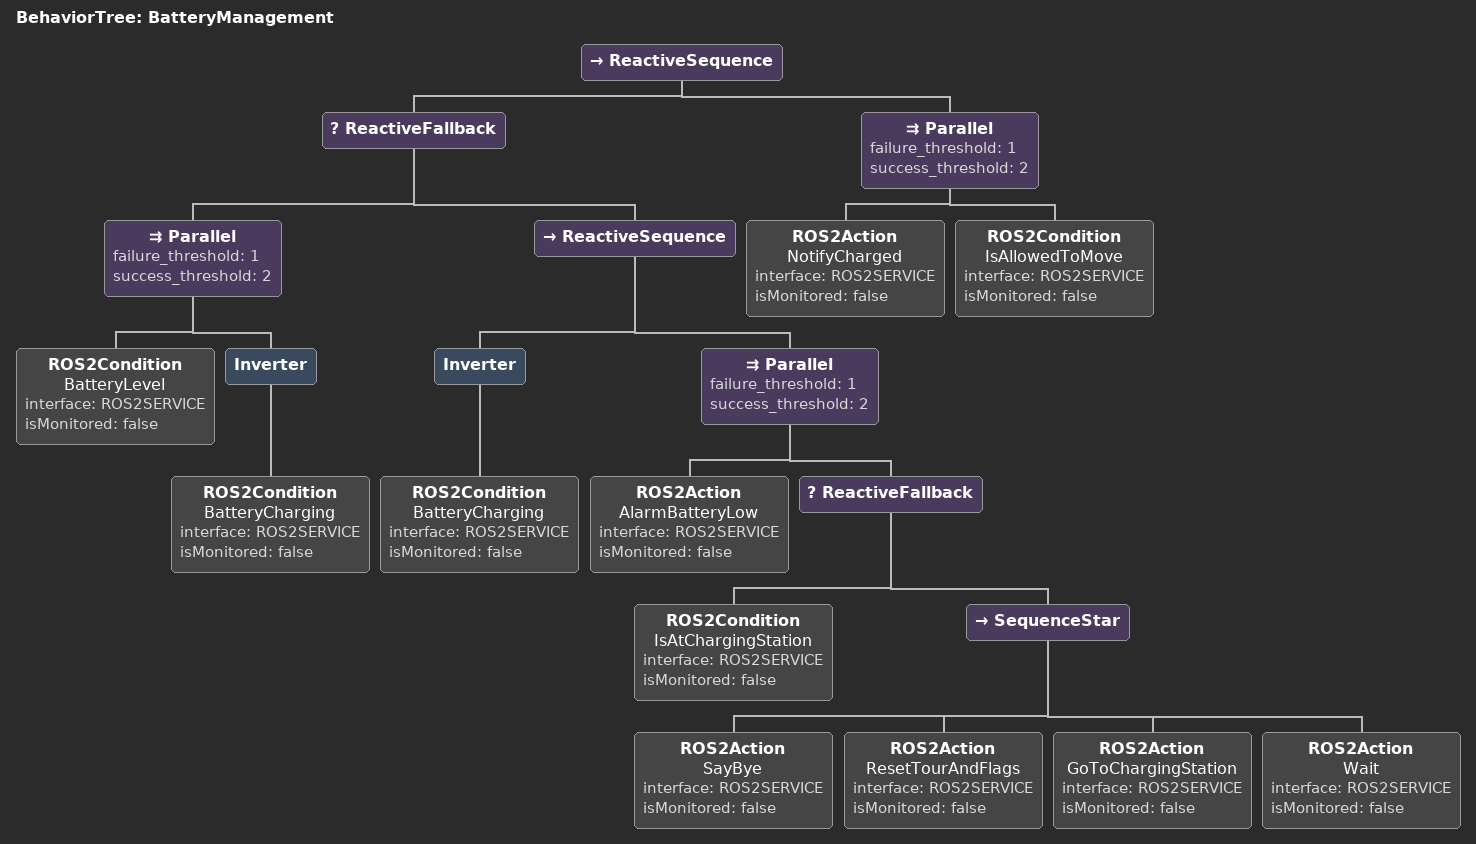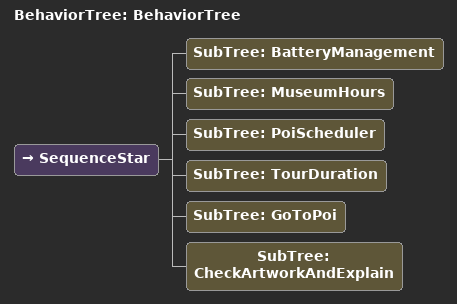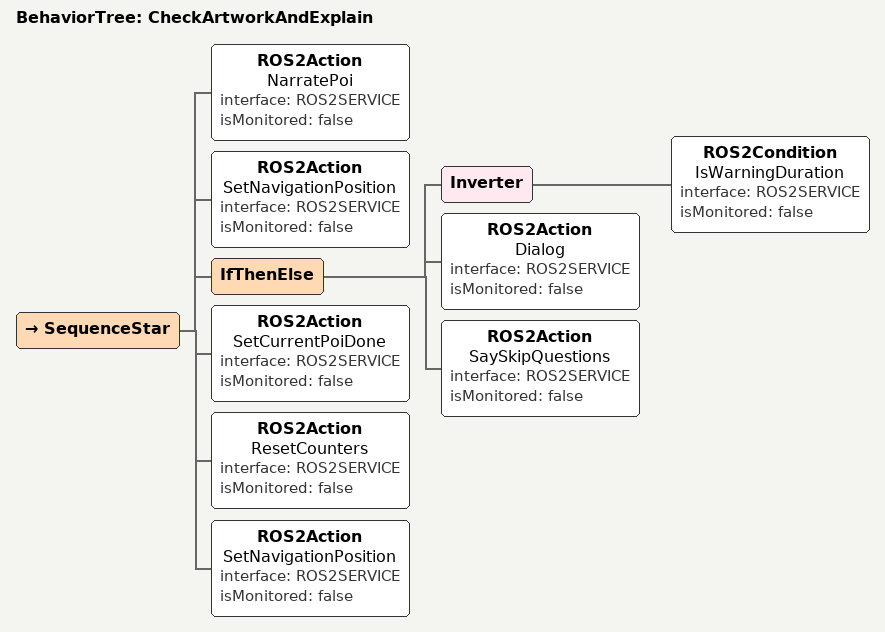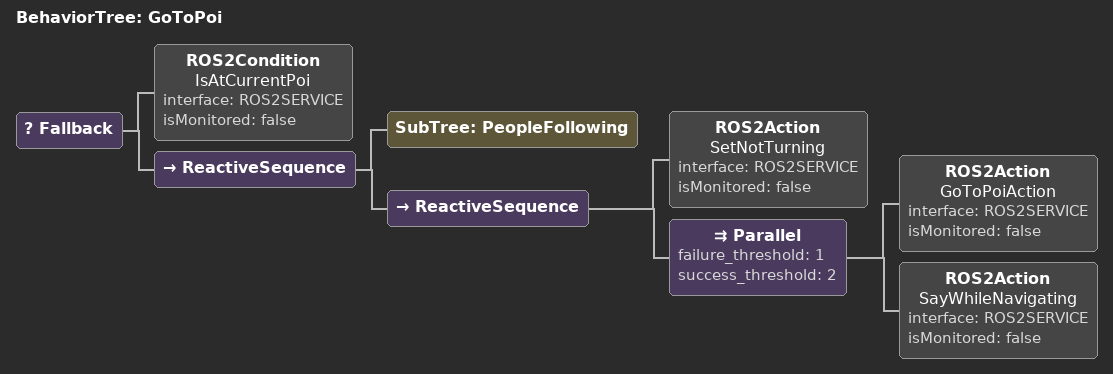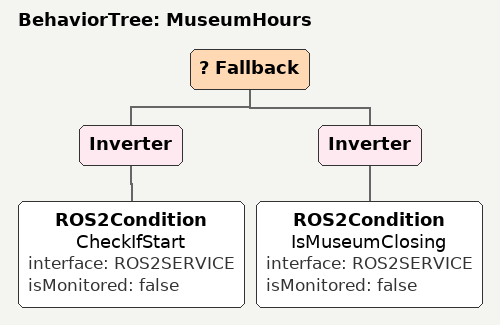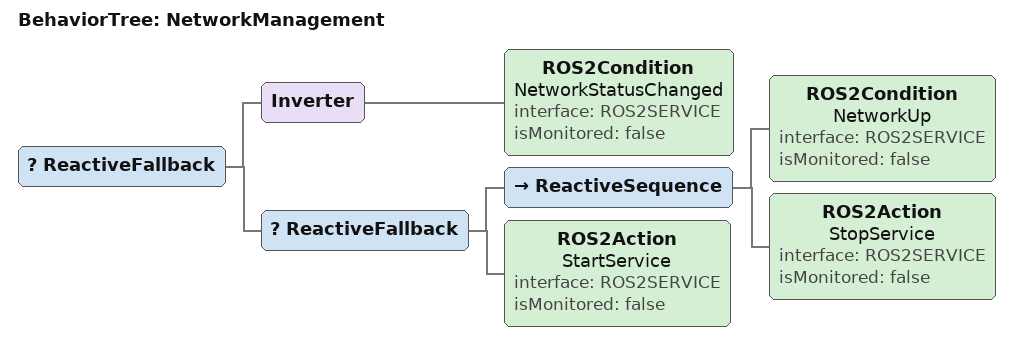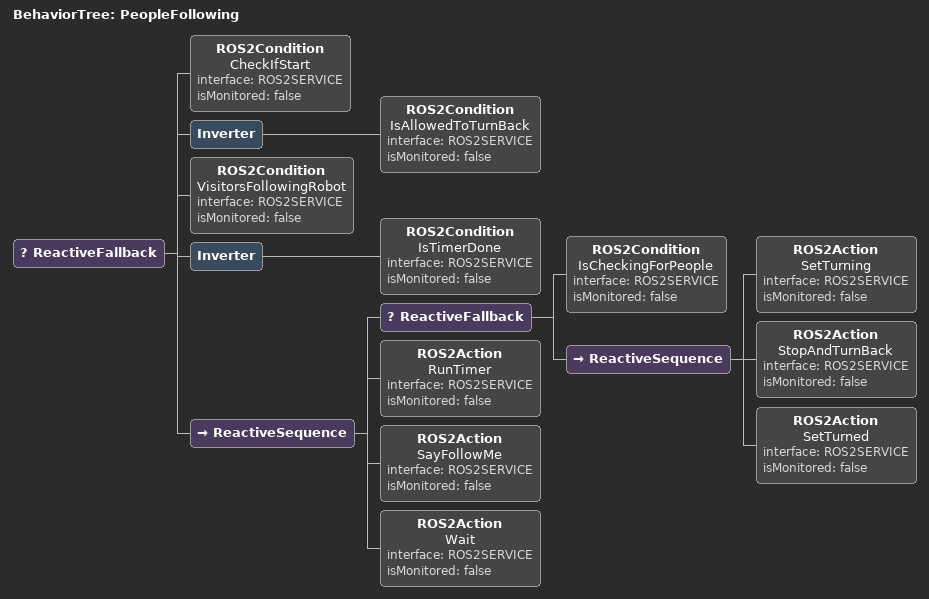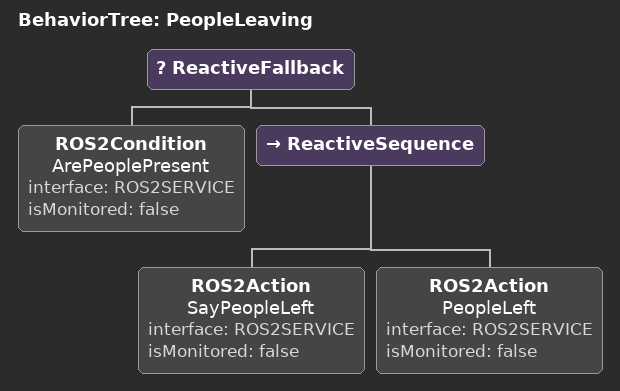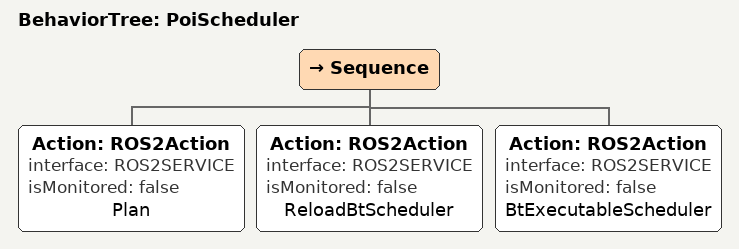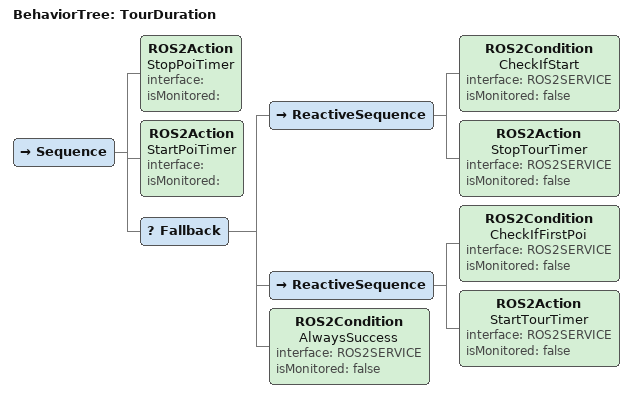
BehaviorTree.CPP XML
<?xml version="1.0" encoding="UTF-8"?>
<root BTCPP_format="3"
      main_tree_to_execute="BehaviorTree">
  <BehaviorTree ID="BatteryManagement">
    <ReactiveSequence>
      <ReactiveFallback>
        <Parallel failure_threshold="1"
                  success_threshold="2">
          <ROS2Condition name="BatteryLevel"
                         interface="ROS2SERVICE"
                         isMonitored="false"/>
          <Inverter>
            <ROS2Condition name="BatteryCharging"
                           interface="ROS2SERVICE"
                           isMonitored="false"/>
          </Inverter>
        </Parallel>
        <ReactiveSequence>
          <Inverter>
            <ROS2Condition name="BatteryCharging"
                           interface="ROS2SERVICE"
                           isMonitored="false"/>
          </Inverter>
          <Parallel failure_threshold="1"
                    success_threshold="2">
            <ROS2Action name="AlarmBatteryLow"
                        interface="ROS2SERVICE"
                        isMonitored="false"/>
            <ReactiveFallback>
              <ROS2Condition name="IsAtChargingStation"
                             interface="ROS2SERVICE"
                             isMonitored="false"/>
              <SequenceStar>
                <ROS2Action name="SayBye"
                            interface="ROS2SERVICE"
                            isMonitored="false"/>
                <ROS2Action name="ResetTourAndFlags"
                            interface="ROS2SERVICE"
                            isMonitored="false"/>
                <ROS2Action name="GoToChargingStation"
                            interface="ROS2SERVICE"
                            isMonitored="false"/>
                <ROS2Action name="Wait"
                            interface="ROS2SERVICE"
                            isMonitored="false"/>
              </SequenceStar>
            </ReactiveFallback>
          </Parallel>
        </ReactiveSequence>
      </ReactiveFallback>
      <Parallel failure_threshold="1"
                success_threshold="2">
        <ROS2Action name="NotifyCharged"
                    interface="ROS2SERVICE"
                    isMonitored="false"/>
        <ROS2Condition name="IsAllowedToMove"
                       interface="ROS2SERVICE"
                       isMonitored="false"/>
      </Parallel>
    </ReactiveSequence>
  </BehaviorTree>

  <BehaviorTree ID="BehaviorTree">
    <SequenceStar>
      <SubTree ID="BatteryManagement"/>
      <SubTree ID="MuseumHours"/>
      <SubTree ID="PoiScheduler"/>
      <SubTree ID="TourDuration"/>
      <SubTree ID="GoToPoi"/>
      <SubTree ID="CheckArtworkAndExplain"/>
    </SequenceStar>
  </BehaviorTree>

  <BehaviorTree ID="CheckArtworkAndExplain">
    <SequenceStar>
      <ROS2Action name="NarratePoi"
                  interface="ROS2SERVICE"
                  isMonitored="false"/>
      <ROS2Action name="SetNavigationPosition"
                  interface="ROS2SERVICE"
                  isMonitored="false"/>
      <IfThenElse>
        <Inverter>
          <ROS2Condition name="IsWarningDuration"
                         interface="ROS2SERVICE"
                         isMonitored="false"/>
        </Inverter>
        <ROS2Action name="Dialog"
                    interface="ROS2SERVICE"
                    isMonitored="false"/>
        <ROS2Action name="SaySkipQuestions"
                    interface="ROS2SERVICE"
                    isMonitored="false"/>
      </IfThenElse>
      <ROS2Action name="SetCurrentPoiDone"
                  interface="ROS2SERVICE"
                  isMonitored="false"/>
      <ROS2Action name="ResetCounters"
                  interface="ROS2SERVICE"
                  isMonitored="false"/>
      <ROS2Action name="SetNavigationPosition"
                  interface="ROS2SERVICE"
                  isMonitored="false"/>
    </SequenceStar>
  </BehaviorTree>

  <BehaviorTree ID="GoToPoi">
    <Fallback>
      <ROS2Condition name="IsAtCurrentPoi"
                     interface="ROS2SERVICE"
                     isMonitored="false"/>
      <ReactiveSequence>
        <SubTree ID="PeopleFollowing"/>
        <ReactiveSequence>
          <ROS2Action name="SetNotTurning"
                      interface="ROS2SERVICE"
                      isMonitored="false"/>
          <Parallel failure_threshold="1"
                    success_threshold="2">
            <ROS2Action name="GoToPoiAction"
                        interface="ROS2SERVICE"
                        isMonitored="false"/>
            <ROS2Action name="SayWhileNavigating"
                        interface="ROS2SERVICE"
                        isMonitored="false"/>
          </Parallel>
        </ReactiveSequence>
      </ReactiveSequence>
    </Fallback>
  </BehaviorTree>

  <BehaviorTree ID="MuseumHours">
    <Fallback>
      <Inverter>
        <ROS2Condition name="CheckIfStart"
                       interface="ROS2SERVICE"
                       isMonitored="false"/>
      </Inverter>
      <Inverter>
        <ROS2Condition name="IsMuseumClosing"
                       interface="ROS2SERVICE"
                       isMonitored="false"/>
      </Inverter>
    </Fallback>
  </BehaviorTree>

  <BehaviorTree ID="NetworkManagement">
    <ReactiveFallback>
      <Inverter>
        <ROS2Condition name="NetworkStatusChanged"
                       interface="ROS2SERVICE"
                       isMonitored="false"/>
      </Inverter>
      <ReactiveFallback>
        <ReactiveSequence>
          <ROS2Condition name="NetworkUp"
                         interface="ROS2SERVICE"
                         isMonitored="false"/>
          <ROS2Action name="StopService"
                      interface="ROS2SERVICE"
                      isMonitored="false"/>
        </ReactiveSequence>
        <ROS2Action name="StartService"
                    interface="ROS2SERVICE"
                    isMonitored="false"/>
      </ReactiveFallback>
    </ReactiveFallback>
  </BehaviorTree>

  <BehaviorTree ID="PeopleFollowing">
    <ReactiveFallback>
      <ROS2Condition name="CheckIfStart"
                     interface="ROS2SERVICE"
                     isMonitored="false"/>
      <Inverter>
        <ROS2Condition name="IsAllowedToTurnBack"
                       interface="ROS2SERVICE"
                       isMonitored="false"/>
      </Inverter>
      <ROS2Condition name="VisitorsFollowingRobot"
                     interface="ROS2SERVICE"
                     isMonitored="false"/>
      <Inverter>
        <ROS2Condition name="IsTimerDone"
                       interface="ROS2SERVICE"
                       isMonitored="false"/>
      </Inverter>
      <ReactiveSequence>
        <ReactiveFallback>
          <ROS2Condition name="IsCheckingForPeople"
                         interface="ROS2SERVICE"
                         isMonitored="false"/>
          <ReactiveSequence>
            <ROS2Action name="SetTurning"
                        interface="ROS2SERVICE"
                        isMonitored="false"/>
            <ROS2Action name="StopAndTurnBack"
                        interface="ROS2SERVICE"
                        isMonitored="false"/>
            <ROS2Action name="SetTurned"
                        interface="ROS2SERVICE"
                        isMonitored="false"/>
          </ReactiveSequence>
        </ReactiveFallback>
        <ROS2Action name="RunTimer"
                    interface="ROS2SERVICE"
                    isMonitored="false"/>
        <ROS2Action name="SayFollowMe"
                    interface="ROS2SERVICE"
                    isMonitored="false"/>
        <ROS2Action name="Wait"
                    interface="ROS2SERVICE"
                    isMonitored="false"/>
      </ReactiveSequence>
    </ReactiveFallback>
  </BehaviorTree>

  <BehaviorTree ID="PeopleLeaving">
    <ReactiveFallback>
      <ROS2Condition name="ArePeoplePresent"
                     interface="ROS2SERVICE"
                     isMonitored="false"/>
      <ReactiveSequence>
        <ROS2Action name="SayPeopleLeft"
                    interface="ROS2SERVICE"
                    isMonitored="false"/>
        <ROS2Action name="PeopleLeft"
                    interface="ROS2SERVICE"
                    isMonitored="false"/>
      </ReactiveSequence>
    </ReactiveFallback>
  </BehaviorTree>

  <BehaviorTree ID="PoiScheduler">
      <Sequence>
          <Action ID="ROS2Action" interface="ROS2SERVICE" isMonitored="false" name="Plan"/>
          <Action ID="ROS2Action" interface="ROS2SERVICE" isMonitored="false" name="ReloadBtScheduler"/>
          <Action ID="ROS2Action" interface="ROS2SERVICE" isMonitored="false" name="BtExecutableScheduler"/>
      </Sequence>
  </BehaviorTree>

  <BehaviorTree ID="TourDuration">
    <Sequence>
      <ROS2Action name="StopPoiTimer"
                  interface=""
                  isMonitored=""/>
      <ROS2Action name="StartPoiTimer"
                  interface=""
                  isMonitored=""/>
      <Fallback>
        <ReactiveSequence>
          <ROS2Condition name="CheckIfStart"
                         interface="ROS2SERVICE"
                         isMonitored="false"/>
          <ROS2Action name="StopTourTimer"
                      interface="ROS2SERVICE"
                      isMonitored="false"/>
        </ReactiveSequence>
        <ReactiveSequence>
          <ROS2Condition name="CheckIfFirstPoi"
                         interface="ROS2SERVICE"
                         isMonitored="false"/>
          <ROS2Action name="StartTourTimer"
                      interface="ROS2SERVICE"
                      isMonitored="false"/>
        </ReactiveSequence>
        <ROS2Condition name="AlwaysSuccess"
                       interface="ROS2SERVICE"
                       isMonitored="false"/>
      </Fallback>
    </Sequence>
  </BehaviorTree>

</root>
